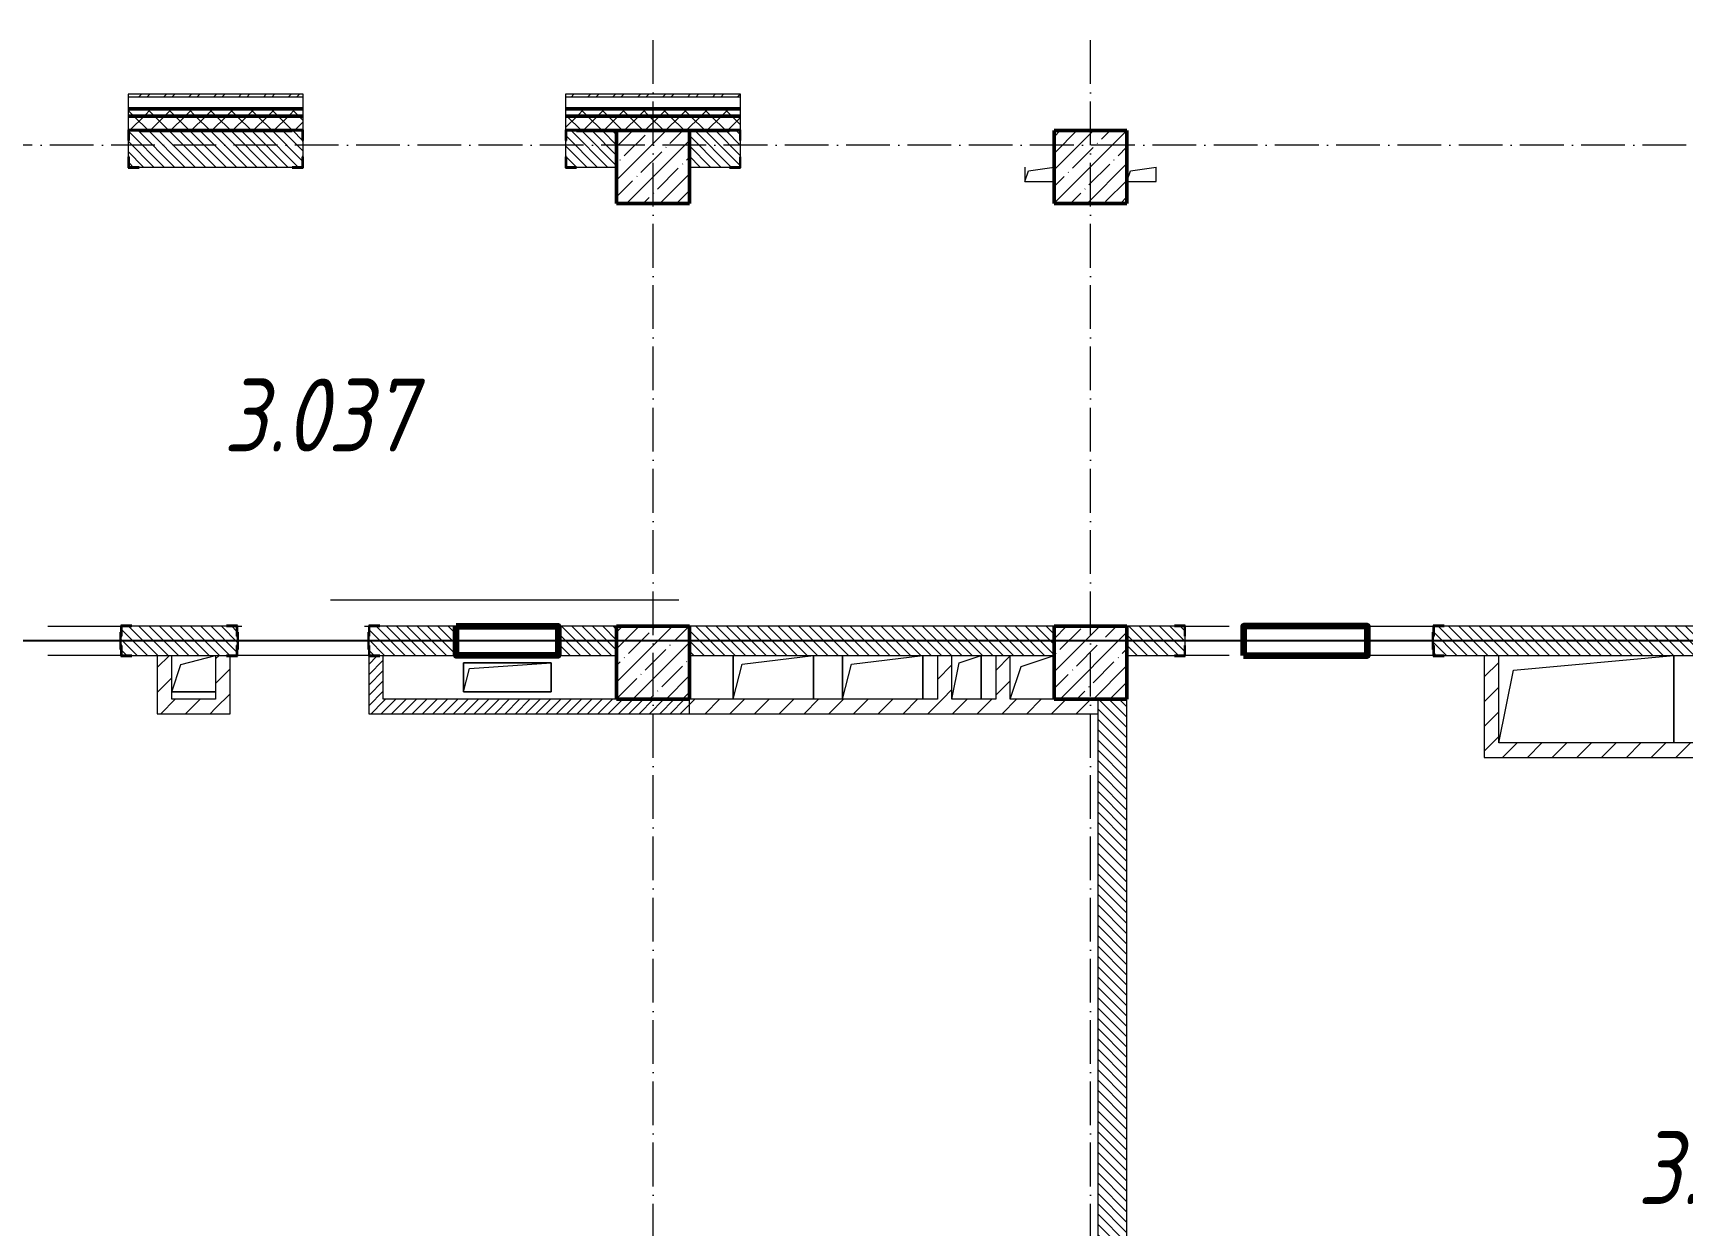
# Model space of a CAD drawing. Header units: millimetres. Extents: x -356862 to 418287, y 0 to 839748.
# Drawn here: x 197776 to 209092, y 460990 to 469166 of the extents above; entities that cross this region are included whole.
import ezdxf

# ---------------------------------------------------------------- set-up
doc = ezdxf.new("R2010")
doc.units = ezdxf.units.MM
doc.linetypes.add('200_ШТРИХ_ш1п0_6_', pattern=[160, 100, -60])
doc.linetypes.add('50_200_ШТРИХ_1Т_ш5_п1_п1_', pattern=[700, 500, -100, 0, -100])
for name, color, linetype, lineweight in [('9.7) Заделка 956 шт', 6, 'Continuous', 158), ('A-FLOR-____-OTLN', 7, 'Continuous', 9), ('A-GENM-____-MCUT', 7, 'Continuous', 25), ('A-GENM-____-OTLN', 7, 'Continuous', 9), ('A-GENM-____-OTLN-1', 7, 'Continuous', 25), ('A-WALL-____-MCUT-2', 7, 'Continuous', 50), ('A-WALL-____-MCUT-3', 7, 'Continuous', 9), ('A-WALL-____-PATT-1', 7, 'Continuous', 9), ('A-WALL-FNSH-MCUT-1', 7, 'Continuous', 9), ('I-WALL-____-OTLN', 7, 'Continuous', 9), ('S-COLS-____-MCUT', 7, 'Continuous', 50), ('S-COLS-____-OTLN', 7, 'Continuous', 9), ('S-GRID-____-OTLN-1', 7, '50_200_ШТРИХ_1Т_ш5_п1_п1_', 9), ('Марки помещений', 7, 'Continuous', 9)]:
    doc.layers.add(name, color=color, linetype=linetype, lineweight=lineweight)
doc.layers.add('A-DETL-GENF-OTLN-4', color=9, linetype='200_ШТРИХ_ш1п0_6_', lineweight=9, true_color=0x808080)
doc.layers.add('A-DETL-GENF-OTLN-5', color=7, linetype='Continuous', lineweight=5, true_color=0xc0c0c0)
doc.styles.add('ISOCPEUR_I_2', font='isocpeui.ttf', dxfattribs={"width": 0.85, "height": 2.3})
pattern_1 = [(135, (142429.057, 459015.94), (-35.35534, -35.35534), [])]
pattern_2 = [(45, (142429.06, 459015.94), (-70.71068, 70.71068), []), (135, (142429.06, 459015.94), (-70.71068, -70.71068), [])]
pattern_3 = [(45, (142429.06, 459015.94), (-84.85281, 84.85281), [])]
pattern_4 = [(45, (142429.057, 459015.94), (-35.35534, 35.35534), [])]

# ---------------------------------------------------------------- blocks, each defined once
blk = doc.blocks.new('BSC_Колонна _Прямоугольная - 500х500-V59-АР1_План отверстий 3 этажа в осях 1-64_А-ГГ')
at = {"layer": 'S-COLS-____-OTLN'}
h = blk.add_hatch(dxfattribs=at)
h.set_pattern_fill('FP_96', color=256, style=0, pattern_type=2)
h.set_pattern_definition([(45, (-59600, -5831.04), (-114.04925, 114.04925), []), (45, (-59485.95, -5831.04), (-114.04925, 114.04925), [201.613, -40.323, 3.353, -36.97])])
h.paths.add_polyline_path([(-250, -250), (250, -250), (250, 250), (-250, 250)], flags=0)
at = {"layer": 'S-COLS-____-MCUT'}
for p, q in [((250, 250), (-250, 250)), ((-250, 250), (-250, -250)), ((250, -250), (250, 250)), ((-250, -250), (250, -250))]:
    blk.add_line(p, q, dxfattribs=at)
blk = doc.blocks.new('BSC_Колонна _Прямоугольная - 500х500-V111-АР1_План отверстий 3 этажа в осях 1-64_А-ГГ')
at = {"layer": 'S-COLS-____-OTLN'}
h = blk.add_hatch(dxfattribs=at)
h.set_pattern_fill('FP_134', color=256, style=0, pattern_type=2)
h.set_pattern_definition([(45, (-62600, -5831.04), (-114.04925, 114.04925), []), (45, (-62485.95, -5831.04), (-114.04925, 114.04925), [201.613, -40.323, 3.353, -36.97])])
h.paths.add_polyline_path([(-250, -250), (250, -250), (250, 250), (-250, 250)], flags=0)
at = {"layer": 'S-COLS-____-MCUT'}
for p, q in [((250, 250), (-250, 250)), ((-250, 250), (-250, -250)), ((250, -250), (250, 250)), ((-250, -250), (250, -250))]:
    blk.add_line(p, q, dxfattribs=at)
blk = doc.blocks.new('BSC_Колонна _Прямоугольная - 500х500-V116-АР1_План отверстий 3 этажа в осях 1-64_А-ГГ')
at = {"layer": 'S-COLS-____-OTLN'}
h = blk.add_hatch(dxfattribs=at)
h.set_pattern_fill('FP_139', color=256, style=0, pattern_type=2)
h.set_pattern_definition([(45, (-62600, -9231.04), (-114.04925, 114.04925), []), (45, (-62485.95, -9231.04), (-114.04925, 114.04925), [201.613, -40.323, 3.353, -36.97])])
h.paths.add_polyline_path([(-250, -250), (250, -250), (250, 250), (-250, 250)], flags=0)
at = {"layer": 'S-COLS-____-MCUT'}
for p, q in [((250, 250), (-250, 250)), ((-250, 250), (-250, -250)), ((250, -250), (250, 250)), ((-250, -250), (250, -250))]:
    blk.add_line(p, q, dxfattribs=at)
blk = doc.blocks.new('BSC_Колонна _Прямоугольная - 500х500-V135-АР1_План отверстий 3 этажа в осях 1-64_А-ГГ')
at = {"layer": 'S-COLS-____-OTLN'}
h = blk.add_hatch(dxfattribs=at)
h.set_pattern_fill('FP_158', color=256, style=0, pattern_type=2)
h.set_pattern_definition([(45, (-59600, -9231.04), (-114.04925, 114.04925), []), (45, (-59485.95, -9231.04), (-114.04925, 114.04925), [201.613, -40.323, 3.353, -36.97])])
h.paths.add_polyline_path([(-250, -250), (250, -250), (250, 250), (-250, 250), (-250, 103)], flags=0)
at = {"layer": 'S-COLS-____-MCUT'}
for p, q in [((250, 250), (-250, 250)), ((-250, 250), (-250, -250)), ((250, -250), (250, 250)), ((-250, -250), (250, -250))]:
    blk.add_line(p, q, dxfattribs=at)
blk = doc.blocks.new('Фахверк_СКБ_Уголок - 250_2700-27497298-АР1_План отверстий 3 этажа в осях 1-64_А-ГГ')
at = {"layer": 'A-GENM-____-MCUT'}
for p, q in [((200, 181), (125, 181)), ((125, 181), (125, 106)), ((131, 106), (131, 175)), ((131, 175), (200, 175)), ((200, 175), (200, 181)), ((125, 106), (131, 106)), ((131, -6), (125, -6)), ((125, -6), (125, -81)), ((125, -81), (200, -81)), ((131, -75), (131, -6)), ((200, -75), (131, -75)), ((200, -81), (200, -75))]:
    blk.add_line(p, q, dxfattribs=at)
blk = doc.blocks.new('154_Стойка_СКБ_Уголок - СМ-2480_200-28346303-АР1_План отверстий 3 этажа в осях 1-64_А-ГГ')
at = {"layer": 'A-GENM-____-MCUT'}
for p, q in [((125, 156), (125, 81)), ((200, 156), (125, 156)), ((131, 81), (131, 150)), ((131, 150), (200, 150)), ((200, 150), (200, 156)), ((125, 81), (131, 81)), ((131, 19), (125, 19)), ((125, 19), (125, -56)), ((131, -50), (131, 19)), ((125, -56), (200, -56)), ((200, -50), (131, -50)), ((200, -56), (200, -50))]:
    blk.add_line(p, q, dxfattribs=at)
blk = doc.blocks.new('Стойка_Влож_Полоса боковая - Полоса-28213942-АР1_План отверстий 3 этажа в осях 1-64_А-ГГ')
at = {"layer": 'A-GENM-____-OTLN'}
for p, q in [((-5, 60), (0, 60)), ((-5, -60), (-5, 60)), ((0, 31), (0, -31)), ((0, -60), (-5, -60))]:
    blk.add_line(p, q, dxfattribs=at)
blk = doc.blocks.new('Фахверк_СКБ_Уголок - 200_3960-28268576-АР1_План отверстий 3 этажа в осях 1-64_А-ГГ')
at = {"layer": 'A-GENM-____-MCUT'}
for p, q in [((200, 156), (125, 156)), ((125, 156), (125, 81)), ((131, 81), (131, 150)), ((131, 150), (200, 150)), ((200, 150), (200, 156)), ((125, 81), (131, 81)), ((131, 19), (125, 19)), ((125, 19), (125, -56)), ((131, -50), (131, 19)), ((125, -56), (200, -56)), ((200, -50), (131, -50)), ((200, -56), (200, -50))]:
    blk.add_line(p, q, dxfattribs=at)
blk = doc.blocks.new('AR_Отверстие прямоугольное _в плите_ - AR_Отверстие прямоугольное _в плите_-30459197-АР1_План отверстий 3 этажа в осях 1-64_А-ГГ')
at = {"layer": 'A-GENM-____-OTLN'}
for p, q in [((300, 100), (-300, 100)), ((-300, 100), (-300, -100)), ((-300, -100), (-260, 60)), ((-260, 60), (300, 100)), ((300, -100), (300, 100)), ((-300, -100), (300, -100))]:
    blk.add_line(p, q, dxfattribs=at)
blk = doc.blocks.new('AR_Отверстие прямоугольное _в плите_ - AR_Отверстие прямоугольное _в плите_-V180-АР1_План отверстий 3 этажа в осях 1-64_А-ГГ')
at = {"layer": 'A-GENM-____-OTLN'}
for p, q in [((-100, 50), (-100, -50)), ((-100, -50), (-75, 25)), ((-75, 25), (100, 50)), ((-100, -50), (100, -50))]:
    blk.add_line(p, q, dxfattribs=at)
blk = doc.blocks.new('AR_Отверстие прямоугольное _в плите_ - AR_Отверстие прямоугольное _в плите_-V181-АР1_План отверстий 3 этажа в осях 1-64_А-ГГ')
at = {"layer": 'A-GENM-____-OTLN'}
for p, q in [((-100, -50), (-75, 25)), ((-75, 25), (100, 50)), ((100, -50), (100, 50)), ((-100, -50), (100, -50))]:
    blk.add_line(p, q, dxfattribs=at)
blk = doc.blocks.new('AR_Отверстие прямоугольное _в плите_ - AR_Отверстие прямоугольное _в плите_-V192-АР1_План отверстий 3 этажа в осях 1-64_А-ГГ')
at = {"layer": 'A-GENM-____-OTLN'}
for p, q in [((-50, 100), (100, 150)), ((100, -150), (100, 150)), ((-100, -150), (-50, 100))]:
    blk.add_line(p, q, dxfattribs=at)
blk = doc.blocks.new('AR_Отверстие прямоугольное _в плите_ - AR_Отверстие прямоугольное _в плите_-30459338-АР1_План отверстий 3 этажа в осях 1-64_А-ГГ')
at = {"layer": 'A-GENM-____-OTLN'}
for p, q in [((-75, 75), (150, 150)), ((-150, -150), (-75, 75))]:
    blk.add_line(p, q, dxfattribs=at)
blk = doc.blocks.new('AR_Отверстие прямоугольное _в плите_ - AR_Отверстие прямоугольное _в плите_-V197-АР1_План отверстий 3 этажа в осях 1-64_А-ГГ')
at = {"layer": 'A-GENM-____-OTLN'}
for p, q in [((-88, 63), (150, 125)), ((-150, -125), (-88, 63)), ((-150, -125), (150, -125))]:
    blk.add_line(p, q, dxfattribs=at)
blk = doc.blocks.new('AR_Отверстие прямоугольное _в плите_ - AR_Отверстие прямоугольное _в плите_-30552596-АР1_План отверстий 3 этажа в осях 1-64_А-ГГ')
at = {"layer": 'A-GENM-____-OTLN'}
for p, q in [((-275, 150), (-275, -150)), ((-215, 90), (275, 150)), ((275, -150), (275, 150)), ((-275, -150), (-215, 90))]:
    blk.add_line(p, q, dxfattribs=at)
blk = doc.blocks.new('AR_Отверстие прямоугольное _в плите_ - AR_Отверстие прямоугольное _в плите_-V205-АР1_План отверстий 3 этажа в осях 1-64_А-ГГ')
at = {"layer": 'A-GENM-____-OTLN'}
for p, q in [((-500, 200), (600, 300)), ((600, -300), (600, 300)), ((-600, -300), (-500, 200))]:
    blk.add_line(p, q, dxfattribs=at)
blk = doc.blocks.new('DET_L_Имитация разреза_ISO2-5 - Низ-29858693-АР1_План отверстий 3 этажа в осях 1-64_А-ГГ')
at = {"layer": 'A-DETL-GENF-OTLN-5'}
blk.add_line((143, 0), (2532, 0), dxfattribs=at)

msp = doc.modelspace()

# ---------------------------------------------------------------- hatches: boundary and pattern name
at = {"layer": 'A-WALL-____-PATT-1'}
h = msp.add_hatch(dxfattribs=at)
h.set_pattern_fill('FP_3', color=256, style=0, pattern_type=2)
h.set_pattern_definition([(45, (142429.06, 459015.94), (-85.53659, 85.53659), []), (45, (142486.08, 459015.94), (-85.53659, 85.53659), [])])
h.paths.add_polyline_path([(214294.0567, 468726.983), (214294.0567, 468746.983), (210429.0567, 468746.983), (210429.0567, 468726.983), (213113.9513, 468726.983)], flags=0)
h.paths.add_polyline_path([(202509.1656, 468726.983), (202629.0567, 468726.983), (202629.0567, 468746.983), (201429.0567, 468746.983), (201429.0567, 468726.983)], flags=0)
h.paths.add_polyline_path([(198974.237, 468726.983), (199629.0567, 468726.983), (199629.0567, 468746.983), (198429.0567, 468746.983), (198429.0567, 468726.983)], flags=0)
h.paths.add_polyline_path([(196629.0567, 468726.983), (196629.0567, 468746.983), (195429.0567, 468746.983), (195429.0567, 468726.983), (195439.3085, 468726.983)], flags=0)
h.paths.add_polyline_path([(193629.0567, 468726.983), (193629.0567, 468746.983), (192429.0567, 468746.983), (192429.0567, 468726.983)], flags=0)
h.paths.add_polyline_path([(189429.0567, 468726.983), (190629.0567, 468726.983), (190629.0567, 468746.983), (189429.0567, 468746.983)], flags=0)
h.paths.add_polyline_path([(187629.0567, 468726.983), (187629.0567, 468746.983), (186429.0567, 468746.983), (186429.0567, 468726.983), (186601.987, 468726.983)], flags=0)
h.paths.add_polyline_path([(183429.0567, 468726.983), (184629.0567, 468726.983), (184629.0567, 468746.983), (183429.0567, 468746.983)], flags=0)
h.paths.add_polyline_path([(181629.0567, 468726.983), (181629.0567, 468746.983), (180764.0567, 468746.983), (180764.0567, 468726.983), (181299.5942, 468726.983)], flags=0)
h = msp.add_hatch(dxfattribs=at)
h.set_pattern_fill('FP_1', color=256, style=0, pattern_type=2)
h.set_pattern_definition(pattern_2)
h.paths.add_polyline_path([(216779.0567, 468596.983), (216779.0567, 468646.983), (210429.0567, 468646.983), (210429.0567, 468596.983), (216648.8799, 468596.983)], flags=0)
h.paths.add_polyline_path([(202509.1656, 468596.983), (202629.0567, 468596.983), (202629.0567, 468646.983), (201429.0567, 468646.983), (201429.0567, 468596.983)], flags=0)
h.paths.add_polyline_path([(199629.0567, 468596.983), (199629.0567, 468646.983), (198429.0567, 468646.983), (198429.0567, 468596.983), (198974.237, 468596.983)], flags=0)
h.paths.add_polyline_path([(196629.0567, 468596.983), (196629.0567, 468646.983), (195429.0567, 468646.983), (195429.0567, 468596.983), (195439.3085, 468596.983)], flags=0)
h.paths.add_polyline_path([(193629.0567, 468596.983), (193629.0567, 468646.983), (192429.0567, 468646.983), (192429.0567, 468596.983)], flags=0)
h.paths.add_polyline_path([(189429.0567, 468596.983), (190629.0567, 468596.983), (190629.0567, 468646.983), (189429.0567, 468646.983)], flags=0)
h.paths.add_polyline_path([(187629.0567, 468596.983), (187629.0567, 468646.983), (186429.0567, 468646.983), (186429.0567, 468596.983), (186601.987, 468596.983)], flags=0)
h.paths.add_polyline_path([(184629.0567, 468596.983), (184629.0567, 468646.983), (183429.0567, 468646.983), (183429.0567, 468596.983)], flags=0)
h.paths.add_polyline_path([(181299.5942, 468596.983), (181629.0567, 468596.983), (181629.0567, 468646.983), (180229.0567, 468646.983), (180229.0567, 468596.983)], flags=0)
h.paths.add_polyline_path([(177229.0567, 468596.983), (178429.0567, 468596.983), (178429.0567, 468646.983), (177229.0567, 468646.983)], flags=0)
h.paths.add_polyline_path([(175429.0567, 468596.983), (175429.0567, 468646.983), (174229.0567, 468646.983), (174229.737, 468596.983)], flags=0)
h.paths.add_polyline_path([(172429.0567, 468596.983), (172429.0567, 468646.983), (171229.0567, 468646.983), (171229.0567, 468596.983)], flags=0)
h.paths.add_polyline_path([(169429.0567, 468596.983), (169429.0567, 468646.983), (166259.0567, 468646.983), (166259.0567, 468596.983), (167159.8799, 468596.983)], flags=0)
h = msp.add_hatch(dxfattribs=at)
h.set_pattern_fill('FP_1', color=256, style=0, pattern_type=2)
h.set_pattern_definition(pattern_2)
h.paths.add_polyline_path([(216779.0567, 468496.983), (216779.0567, 468596.983), (210429.0567, 468596.983), (210429.0567, 468502.983), (210504.0567, 468502.983), (210504.0567, 468496.983), (216648.8799, 468496.983)], flags=0)
h.paths.add_polyline_path([(202509.1656, 468496.983), (202554.0567, 468496.983), (202554.0567, 468502.983), (202629.0567, 468502.983), (202629.0567, 468596.983), (201429.0567, 468596.983), (201429.0567, 468502.983), (201504.0567, 468502.983), (201504.0567, 468496.983), (202279.0567, 468496.983)], flags=0)
h.paths.add_polyline_path([(199554.0567, 468496.983), (199554.0567, 468502.983), (199629.0567, 468502.983), (199629.0567, 468596.983), (198429.0567, 468596.983), (198429.0567, 468502.983), (198504.0567, 468502.983), (198504.0567, 468496.983), (198974.237, 468496.983)], flags=0)
h.paths.add_polyline_path([(196554.0567, 468496.983), (196554.0567, 468502.983), (196629.0567, 468502.983), (196629.0567, 468596.983), (195429.0567, 468596.983), (195429.0567, 468502.983), (195504.0567, 468502.983), (195504.0567, 468496.983), (196279.0567, 468496.983)], flags=0)
h.paths.add_polyline_path([(193554.0567, 468496.983), (193554.0567, 468502.983), (193629.0567, 468502.983), (193629.0567, 468596.983), (192429.0567, 468596.983), (192429.0567, 468502.983), (192504.0567, 468502.983), (192504.0567, 468496.983), (192779.0567, 468496.983)], flags=0)
h.paths.add_polyline_path([(190554.0567, 468496.983), (190554.0567, 468502.983), (190629.0567, 468502.983), (190629.0567, 468596.983), (189429.0567, 468596.983), (189429.0567, 468502.983), (189504.0567, 468502.983), (189504.0567, 468496.983), (190136.9156, 468496.983)], flags=0)
h.paths.add_polyline_path([(186504.0567, 468496.983), (187554.0567, 468496.983), (187554.0567, 468502.983), (187629.0567, 468502.983), (187629.0567, 468596.983), (186429.0567, 468596.983), (186429.0567, 468502.983), (186504.0567, 468502.983)], flags=0)
h.paths.add_polyline_path([(183779.0567, 468496.983), (184554.0567, 468496.983), (184554.0567, 468502.983), (184629.0567, 468502.983), (184629.0567, 468596.983), (183429.0567, 468596.983), (183429.0567, 468502.983), (183504.0567, 468502.983), (183504.0567, 468496.983)], flags=0)
h.paths.add_polyline_path([(181299.5942, 468496.983), (181554.0567, 468496.983), (181554.0567, 468502.983), (181629.0567, 468502.983), (181629.0567, 468596.983), (180229.0567, 468596.983), (180229.0567, 468496.983), (181279.0567, 468496.983)], flags=0)
h.paths.add_polyline_path([(177764.6656, 468496.983), (178354.0567, 468496.983), (178354.0567, 468502.983), (178429.0567, 468502.983), (178429.0567, 468596.983), (177229.0567, 468596.983), (177229.0567, 468496.983), (177729.0567, 468496.983)], flags=0)
h.paths.add_polyline_path([(175354.0567, 468496.983), (175354.0567, 468502.983), (175429.0567, 468502.983), (175429.0567, 468596.983), (174229.0567, 468596.983), (174229.737, 468502.983), (174304.0567, 468502.983), (174304.0567, 468496.983)], flags=0)
h.paths.add_polyline_path([(172354.0567, 468496.983), (172354.0567, 468502.983), (172429.0567, 468502.983), (172429.0567, 468596.983), (171229.0567, 468596.983), (171229.0567, 468496.983), (171729.0567, 468496.983)], flags=0)
h.paths.add_polyline_path([(169354.0567, 468496.983), (169354.0567, 468502.983), (169429.0567, 468502.983), (169429.0567, 468596.983), (166259.0567, 468596.983), (166259.0567, 468496.983), (168729.0567, 468496.983)], flags=0)
h = msp.add_hatch(dxfattribs=at)
h.set_pattern_fill('FP_6', color=256, style=0, pattern_type=2)
h.set_pattern_definition(pattern_1)
h.paths.add_polyline_path([(201504.0567, 468246.983), (201779.0567, 468246.983), (201779.0567, 468496.983), (201435.0567, 468496.983), (201435.0567, 468427.983), (201429.0567, 468427.983), (201429.0567, 468315.983), (201435.0567, 468315.983), (201435.0567, 468246.983)], flags=0)
h.paths.add_polyline_path([(198504.0567, 468246.983), (199623.0567, 468246.983), (199623.0567, 468315.983), (199629.0567, 468315.983), (199629.0567, 468427.983), (199623.0567, 468427.983), (199623.0567, 468496.983), (198435.0567, 468496.983), (198435.0567, 468427.983), (198429.0567, 468427.983), (198429.0567, 468315.983), (198435.0567, 468315.983), (198435.0567, 468246.983)], flags=0)
h.paths.add_polyline_path([(196554.0567, 468246.983), (196623.0567, 468246.983), (196623.0567, 468315.983), (196629.0567, 468315.983), (196629.0567, 468427.983), (196623.0567, 468427.983), (196623.0567, 468496.983), (196279.0567, 468496.983), (196279.0567, 468246.983)], flags=0)
h = msp.add_hatch(dxfattribs=at)
h.set_pattern_fill('FP_6', color=256, style=0, pattern_type=2)
h.set_pattern_definition(pattern_1)
h.paths.add_polyline_path([(210504.0567, 468246.983), (210779.0567, 468246.983), (210779.0567, 468496.983), (210435.0567, 468496.983), (210435.0567, 468427.983), (210429.0567, 468427.983), (210429.0567, 468315.983), (210435.0567, 468315.983), (210435.0567, 468246.983)], flags=0)
h.paths.add_polyline_path([(202279.0567, 468246.983), (202623.0567, 468246.983), (202623.0567, 468315.983), (202629.0567, 468315.983), (202629.0567, 468427.983), (202623.0567, 468427.983), (202623.0567, 468496.983), (202279.0567, 468496.983), (202279.0567, 468350.298)], flags=0)
h = msp.add_hatch(dxfattribs=at)
h.set_pattern_fill('FP_6', color=256, style=0, pattern_type=2)
h.set_pattern_definition(pattern_1)
h.paths.add_polyline_path([(201779.0567, 464896.983), (201779.0567, 465096.983), (201379.0567, 465096.983), (201379.0567, 464896.983)], flags=0)
h.paths.add_polyline_path([(198454.0567, 464896.983), (199173.0567, 464896.983), (199173.0567, 464965.983), (199179.0567, 464965.983), (199179.0567, 465027.983), (199173.0567, 465027.983), (199173.0567, 465096.983), (198385.0567, 465096.983), (198385.0567, 465027.983), (198379.0567, 465027.983), (198379.0567, 464965.983), (198385.0567, 464965.983), (198385.0567, 464896.983)], flags=0)
h.paths.add_polyline_path([(200679.0567, 464896.983), (200679.0567, 465096.983), (200085.0567, 465096.983), (200085.0567, 465027.983), (200079.0567, 465027.983), (200079.0567, 464965.983), (200085.0567, 464965.983), (200085.0567, 464896.983), (200154.0567, 464896.983)], flags=0)
h.paths.add_polyline_path([(196673.0567, 464896.983), (196673.0567, 464965.983), (196679.0567, 464965.983), (196679.0567, 465027.983), (196673.0567, 465027.983), (196673.0567, 465096.983), (196279.0567, 465096.983), (196279.0567, 464896.983), (196604.0567, 464896.983)], flags=0)
h = msp.add_hatch(dxfattribs=at)
h.set_pattern_fill('FP_6', color=256, style=0, pattern_type=2)
h.set_pattern_definition(pattern_1)
h.paths.add_polyline_path([(204779.0567, 464896.983), (204779.0567, 465096.983), (202279.0567, 465096.983), (202279.0567, 464896.983), (204276.6299, 464896.983)], flags=0)
h = msp.add_hatch(dxfattribs=at)
h.set_pattern_fill('FP_6', color=256, style=0, pattern_type=2)
h.set_pattern_definition(pattern_1)
h.paths.add_polyline_path([(210679.0567, 464896.983), (210779.0567, 464896.983), (210779.0567, 465096.983), (210679.0567, 465096.983), (210679.0567, 464902.8653)], flags=0)
h.paths.add_polyline_path([(210179.0567, 464896.983), (210179.0567, 465096.983), (207385.0567, 465096.63), (207385.0567, 465027.983), (207379.0567, 465027.983), (207379.0567, 464965.983), (207385.0567, 464965.983), (207385.0567, 464896.983), (209579.0227, 464896.983)], flags=0)
h.paths.add_polyline_path([(205604.0567, 464896.983), (205673.0567, 464896.983), (205673.0567, 464965.983), (205679.0567, 464965.983), (205679.0567, 465027.983), (205673.0567, 465027.983), (205673.0567, 465096.983), (205279.0567, 465096.983), (205279.0567, 464896.983)], flags=0)
h = msp.add_hatch(dxfattribs=at)
h.set_pattern_fill('FP_4', color=256, style=0, pattern_type=2)
h.set_pattern_definition(pattern_3)
h.paths.add_polyline_path([(198729.0567, 464596.983), (198729.0567, 464896.983), (198629.0567, 464896.983), (198629.0567, 464596.983)], flags=0)
h = msp.add_hatch(dxfattribs=at)
h.set_pattern_fill('FP_4', color=256, style=0, pattern_type=2)
h.set_pattern_definition(pattern_3)
h.paths.add_polyline_path([(199129.0567, 464496.983), (199129.0567, 464890.983), (199104.0567, 464890.983), (199104.0567, 464896.983), (199029.0567, 464896.983), (199029.0567, 464496.983)], flags=0)
h = msp.add_hatch(dxfattribs=at)
h.set_pattern_fill('FP_5', color=256, style=0, pattern_type=2)
h.set_pattern_definition(pattern_4)
h.paths.add_polyline_path([(200179.0567, 464496.983), (200179.0567, 464896.983), (200154.0567, 464896.983), (200154.0567, 464890.983), (200079.0567, 464890.983), (200079.0567, 464496.983)], flags=0)
h = msp.add_hatch(dxfattribs=at)
h.set_pattern_fill('FP_4', color=256, style=0, pattern_type=2)
h.set_pattern_definition(pattern_3)
h.paths.add_polyline_path([(204079.0567, 464596.983), (204079.0567, 464896.983), (203979.0567, 464896.983), (203979.0567, 464596.983)], flags=0)
h = msp.add_hatch(dxfattribs=at)
h.set_pattern_fill('FP_4', color=256, style=0, pattern_type=2)
h.set_pattern_definition(pattern_3)
h.paths.add_polyline_path([(204479.0567, 464596.983), (204479.0567, 464896.983), (204379.0567, 464896.983), (204379.0567, 464596.983)], flags=0)
h = msp.add_hatch(dxfattribs=at)
h.set_pattern_fill('FP_4', color=256, style=0, pattern_type=2)
h.set_pattern_definition(pattern_3)
h.paths.add_polyline_path([(207829.0567, 464196.983), (207829.0567, 464896.983), (207729.0567, 464896.983), (207729.0567, 464196.983)], flags=0)
h = msp.add_hatch(dxfattribs=at)
h.set_pattern_fill('FP_4', color=256, style=0, pattern_type=2)
h.set_pattern_definition(pattern_3)
h.paths.add_polyline_path([(199029.0567, 464496.983), (199029.0567, 464596.983), (198629.0567, 464596.983), (198629.0567, 464496.983), (198974.237, 464496.983)], flags=0)
h = msp.add_hatch(dxfattribs=at)
h.set_pattern_fill('FP_5', color=256, style=0, pattern_type=2)
h.set_pattern_definition(pattern_4)
h.paths.add_polyline_path([(200179.0567, 464496.983), (202279.0567, 464496.983), (202279.0567, 464596.983), (200179.0567, 464596.983)], flags=0)
h = msp.add_hatch(dxfattribs=at)
h.set_pattern_fill('FP_4', color=256, style=0, pattern_type=2)
h.set_pattern_definition(pattern_3)
h.paths.add_polyline_path([(205079.0567, 464496.983), (205079.0567, 464596.983), (202279.0567, 464596.983), (202279.0567, 464496.983), (204276.6299, 464496.983)], flags=0)
h = msp.add_hatch(dxfattribs=at)
h.set_pattern_fill('FP_6', color=256, style=0, pattern_type=2)
h.set_pattern_definition(pattern_1)
h.paths.add_polyline_path([(205279.0567, 457596.983), (205279.0567, 464596.983), (205079.0567, 464596.983), (205079.0567, 457596.983), (205160.362, 457596.983)], flags=0)
h = msp.add_hatch(dxfattribs=at)
h.set_pattern_fill('FP_4', color=256, style=0, pattern_type=2)
h.set_pattern_definition(pattern_3)
h.paths.add_polyline_path([(207829.0567, 464196.983), (209279.0567, 464196.983), (209279.0567, 464199.983), (209326.0567, 464199.983), (209326.0567, 464293.983), (209279.0567, 464293.983), (209279.0567, 464296.983), (207829.0567, 464296.983), (207829.0567, 464199.983)], flags=0)
h.paths.add_polyline_path([(211279.0567, 464196.983), (211279.0567, 464296.983), (209779.0567, 464296.983), (209779.0567, 464196.983)], flags=0)

# ---------------------------------------------------------------- linework, layer by layer
at = {"color": 251, "ltscale": 0.6, "true_color": 0x636466}
msp.add_line((232747.844, 464996.983), (137760.2865, 464996.983), dxfattribs=at)
at = {"layer": '9.7) Заделка 956 шт'}
for points in [[(200679.0567, 465096.983), (201379.0567, 465096.983), (201379.0567, 464896.983), (200679.0567, 464896.983)], [(206079.0567, 464896.983), (206929.0567, 464896.983), (206929.0567, 465096.983), (206079.0567, 465096.983)]]:
    msp.add_lwpolyline(points, close=True, dxfattribs=at)
at = {"layer": 'A-FLOR-____-OTLN'}
for p, q in [((202579.0567, 464596.983), (202579.0567, 464896.983)), ((203129.0567, 464896.983), (203129.0567, 464596.983)), ((203329.0567, 464596.983), (203329.0567, 464896.983)), ((203879.0567, 464896.983), (203879.0567, 464596.983)), ((204279.0567, 464896.983), (204279.0567, 464596.983)), ((209029.0567, 464896.983), (209029.0567, 464296.983)), ((200729.0567, 464846.983), (201329.0567, 464846.983)), ((200729.0567, 464646.983), (200729.0567, 464846.983)), ((201329.0567, 464846.983), (201329.0567, 464646.983)), ((199029.0567, 464646.983), (198729.0567, 464646.983)), ((201329.0567, 464646.983), (200729.0567, 464646.983))]:
    msp.add_line(p, q, dxfattribs=at)
at = {"layer": 'A-WALL-____-MCUT-2'}
for p, q in [((199629.0567, 468646.983), (198429.0567, 468646.983)), ((199629.0567, 468596.983), (198429.0567, 468596.983)), ((202629.0567, 468646.983), (201429.0567, 468646.983)), ((202629.0567, 468596.983), (201429.0567, 468596.983)), ((198504.0567, 468496.983), (199554.0567, 468496.983)), ((201504.0567, 468496.983), (201779.0567, 468496.983)), ((202279.0567, 468496.983), (202554.0567, 468496.983))]:
    msp.add_line(p, q, dxfattribs=at)
at = {"layer": 'A-WALL-____-MCUT-3'}
for p, q in [((199629.0567, 468726.983), (198429.0567, 468726.983)), ((198429.0567, 468726.983), (198429.0567, 468502.983)), ((199629.0567, 468502.983), (199629.0567, 468726.983)), ((202629.0567, 468726.983), (201429.0567, 468726.983)), ((201429.0567, 468726.983), (201429.0567, 468502.983)), ((202629.0567, 468502.983), (202629.0567, 468726.983)), ((198429.0567, 468427.983), (198429.0567, 468315.983)), ((199629.0567, 468315.983), (199629.0567, 468427.983)), ((201429.0567, 468427.983), (201429.0567, 468315.983)), ((202629.0567, 468315.983), (202629.0567, 468427.983)), ((198504.0567, 468246.983), (199554.0567, 468246.983)), ((201504.0567, 468246.983), (201779.0567, 468246.983)), ((202279.0567, 468246.983), (202554.0567, 468246.983)), ((199104.0567, 465096.983), (198454.0567, 465096.983)), ((200679.0567, 465096.983), (200154.0567, 465096.983)), ((201779.0567, 465096.983), (201379.0567, 465096.983)), ((204779.0567, 465096.983), (202279.0567, 465096.983)), ((205604.0567, 465096.983), (205279.0567, 465096.983)), ((210179.0567, 465096.983), (207454.0567, 465096.983)), ((205679.0567, 464965.983), (205679.0567, 465027.983)), ((198454.0567, 464896.983), (199104.0567, 464896.983)), ((200154.0567, 464896.983), (200679.0567, 464896.983)), ((201379.0567, 464896.983), (201779.0567, 464896.983)), ((202279.0567, 464896.983), (204779.0567, 464896.983)), ((205279.0567, 464896.983), (205604.0567, 464896.983)), ((207454.0567, 464896.983), (210179.0567, 464896.983)), ((205079.0567, 464596.983), (205079.0567, 457596.983)), ((205279.0567, 457596.983), (205279.0567, 464596.983))]:
    msp.add_line(p, q, dxfattribs=at)
at = {"layer": 'A-WALL-FNSH-MCUT-1'}
for p, q in [((199629.0567, 468746.983), (198429.0567, 468746.983)), ((198429.0567, 468746.983), (198429.0567, 468726.983)), ((198429.0567, 468726.983), (198429.0567, 468726.983)), ((199629.0567, 468726.983), (199629.0567, 468746.983)), ((202629.0567, 468746.983), (201429.0567, 468746.983)), ((201429.0567, 468746.983), (201429.0567, 468726.983)), ((201429.0567, 468726.983), (201429.0567, 468726.983)), ((202629.0567, 468726.983), (202629.0567, 468746.983)), ((198629.0567, 464896.983), (198629.0567, 464496.983)), ((198729.0567, 464596.983), (198729.0567, 464896.983)), ((199029.0567, 464896.983), (199029.0567, 464596.983)), ((199129.0567, 464496.983), (199129.0567, 464890.983)), ((200079.0567, 464890.983), (200079.0567, 464496.983)), ((200179.0567, 464596.983), (200179.0567, 464896.983)), ((203979.0567, 464896.983), (203979.0567, 464596.983)), ((204079.0567, 464596.983), (204079.0567, 464896.983)), ((204379.0567, 464896.983), (204379.0567, 464596.983)), ((204479.0567, 464596.983), (204479.0567, 464896.983)), ((207729.0567, 464896.983), (207729.0567, 464196.983)), ((207829.0567, 464296.983), (207829.0567, 464896.983)), ((199029.0567, 464596.983), (198729.0567, 464596.983)), ((201779.0567, 464596.983), (200179.0567, 464596.983)), ((202279.0567, 464496.983), (202279.0567, 464596.983)), ((203979.0567, 464596.983), (202279.0567, 464596.983)), ((204379.0567, 464596.983), (204079.0567, 464596.983)), ((204779.0567, 464596.983), (204479.0567, 464596.983)), ((198629.0567, 464496.983), (199129.0567, 464496.983)), ((200079.0567, 464496.983), (205079.0567, 464496.983)), ((209279.0567, 464296.983), (207829.0567, 464296.983)), ((207729.0567, 464196.983), (209279.0567, 464196.983))]:
    msp.add_line(p, q, dxfattribs=at)
at = {"layer": 'I-WALL-____-OTLN'}
for p, q in [((197879.0567, 465096.983), (198379.0567, 465096.983)), ((199179.0567, 465096.983), (199209.0567, 465096.983)), ((200049.0567, 465096.983), (200079.0567, 465096.983)), ((205679.0567, 465096.983), (205979.0567, 465096.983)), ((206829.0567, 465096.983), (207379.0567, 465096.983)), ((198379.0567, 464896.983), (197879.0567, 464896.983)), ((200079.0567, 464896.983), (199179.0567, 464896.983)), ((205979.0567, 464896.983), (205679.0567, 464896.983)), ((207379.0567, 464896.983), (206829.0567, 464896.983))]:
    msp.add_line(p, q, dxfattribs=at)
at = {"layer": 'S-GRID-____-OTLN-1', "color": 251, "ltscale": 0.6, "true_color": 0x636466}
for p, q in [((202029.0567, 454533.3346), (202029.0567, 469166.4803)), ((205029.0567, 454533.3346), (205029.0567, 469166.4803)), ((246503.4633, 468396.983), (137999.201, 468396.983))]:
    msp.add_line(p, q, dxfattribs=at)

# ---------------------------------------------------------------- block references
at = {"layer": 'A-DETL-GENF-OTLN-4', "rotation": 180}
msp.add_blockref('DET_L_Имитация разреза_ISO2-5 - Низ-29858693-АР1_План отверстий 3 этажа в осях 1-64_А-ГГ', (202348.6125, 465276.983), dxfattribs=at)
at = {"layer": 'A-GENM-____-OTLN'}
for name, p in [('AR_Отверстие прямоугольное _в плите_ - AR_Отверстие прямоугольное _в плите_-V180-АР1_План отверстий 3 этажа в осях 1-64_А-ГГ', (204679.0567, 468196.983)), ('AR_Отверстие прямоугольное _в плите_ - AR_Отверстие прямоугольное _в плите_-V181-АР1_План отверстий 3 этажа в осях 1-64_А-ГГ', (205379.0567, 468196.983)), ('Стойка_Влож_Полоса боковая - Полоса-28213942-АР1_План отверстий 3 этажа в осях 1-64_А-ГГ', (198379.0567, 464996.983)), ('Стойка_Влож_Полоса боковая - Полоса-28213942-АР1_План отверстий 3 этажа в осях 1-64_А-ГГ', (200079.0567, 464996.983)), ('Стойка_Влож_Полоса боковая - Полоса-28213942-АР1_План отверстий 3 этажа в осях 1-64_А-ГГ', (207379.0567, 464996.983)), ('AR_Отверстие прямоугольное _в плите_ - AR_Отверстие прямоугольное _в плите_-V197-АР1_План отверстий 3 этажа в осях 1-64_А-ГГ', (198879.0567, 464771.983)), ('AR_Отверстие прямоугольное _в плите_ - AR_Отверстие прямоугольное _в плите_-30552596-АР1_План отверстий 3 этажа в осях 1-64_А-ГГ', (202854.0567, 464746.983)), ('AR_Отверстие прямоугольное _в плите_ - AR_Отверстие прямоугольное _в плите_-30552596-АР1_План отверстий 3 этажа в осях 1-64_А-ГГ', (203604.0567, 464746.983)), ('AR_Отверстие прямоугольное _в плите_ - AR_Отверстие прямоугольное _в плите_-V192-АР1_План отверстий 3 этажа в осях 1-64_А-ГГ', (204179.0567, 464746.983)), ('AR_Отверстие прямоугольное _в плите_ - AR_Отверстие прямоугольное _в плите_-30459338-АР1_План отверстий 3 этажа в осях 1-64_А-ГГ', (204629.0567, 464746.983)), ('AR_Отверстие прямоугольное _в плите_ - AR_Отверстие прямоугольное _в плите_-V205-АР1_План отверстий 3 этажа в осях 1-64_А-ГГ', (208429.0567, 464596.983)), ('AR_Отверстие прямоугольное _в плите_ - AR_Отверстие прямоугольное _в плите_-30459197-АР1_План отверстий 3 этажа в осях 1-64_А-ГГ', (201029.0567, 464746.983))]:
    msp.add_blockref(name, p, dxfattribs=at)
at = {"layer": 'A-GENM-____-OTLN', "rotation": 180}
msp.add_blockref('Стойка_Влож_Полоса боковая - Полоса-28213942-АР1_План отверстий 3 этажа в осях 1-64_А-ГГ', (199179.0567, 464996.983), dxfattribs=at)
at = {"layer": 'A-GENM-____-OTLN-1'}
for name, p in [('Фахверк_СКБ_Уголок - 250_2700-27497298-АР1_План отверстий 3 этажа в осях 1-64_А-ГГ', (198304.0567, 468321.983)), ('Фахверк_СКБ_Уголок - 250_2700-27497298-АР1_План отверстий 3 этажа в осях 1-64_А-ГГ', (201304.0567, 468321.983)), ('154_Стойка_СКБ_Уголок - СМ-2480_200-28346303-АР1_План отверстий 3 этажа в осях 1-64_А-ГГ', (198254.0567, 464946.983)), ('154_Стойка_СКБ_Уголок - СМ-2480_200-28346303-АР1_План отверстий 3 этажа в осях 1-64_А-ГГ', (199954.0567, 464946.983)), ('154_Стойка_СКБ_Уголок - СМ-2480_200-28346303-АР1_План отверстий 3 этажа в осях 1-64_А-ГГ', (207254.0567, 464946.983))]:
    msp.add_blockref(name, p, dxfattribs=at)
at = {"layer": 'A-GENM-____-OTLN-1', "rotation": 180}
for name, p in [('Фахверк_СКБ_Уголок - 250_2700-27497298-АР1_План отверстий 3 этажа в осях 1-64_А-ГГ', (199754.0567, 468421.983)), ('Фахверк_СКБ_Уголок - 250_2700-27497298-АР1_План отверстий 3 этажа в осях 1-64_А-ГГ', (202754.0567, 468421.983)), ('154_Стойка_СКБ_Уголок - СМ-2480_200-28346303-АР1_План отверстий 3 этажа в осях 1-64_А-ГГ', (199304.0567, 465046.983)), ('Фахверк_СКБ_Уголок - 200_3960-28268576-АР1_План отверстий 3 этажа в осях 1-64_А-ГГ', (205804.0567, 465046.983))]:
    msp.add_blockref(name, p, dxfattribs=at)
at = {"layer": 'S-COLS-____-OTLN'}
for name, p in [('BSC_Колонна _Прямоугольная - 500х500-V135-АР1_План отверстий 3 этажа в осях 1-64_А-ГГ', (202029.0567, 468246.983)), ('BSC_Колонна _Прямоугольная - 500х500-V116-АР1_План отверстий 3 этажа в осях 1-64_А-ГГ', (205029.0567, 468246.983)), ('BSC_Колонна _Прямоугольная - 500х500-V59-АР1_План отверстий 3 этажа в осях 1-64_А-ГГ', (202029.0567, 464846.983)), ('BSC_Колонна _Прямоугольная - 500х500-V111-АР1_План отверстий 3 этажа в осях 1-64_А-ГГ', (205029.0567, 464846.983))]:
    msp.add_blockref(name, p, dxfattribs=at)

# ---------------------------------------------------------------- texts
at = {"layer": 'Марки помещений', "char_height": 500, "width": 785.65375, "attachment_point": 1, "style": 'ISOCPEUR_I_2'}
for s, insert in [('3.037', (199081.6957, 466795.9863)), ('3.036', (208779.3448, 461633.0165))]:
    msp.add_mtext(s, dxfattribs=dict(at, insert=insert))

doc.saveas('drawing.dxf')
